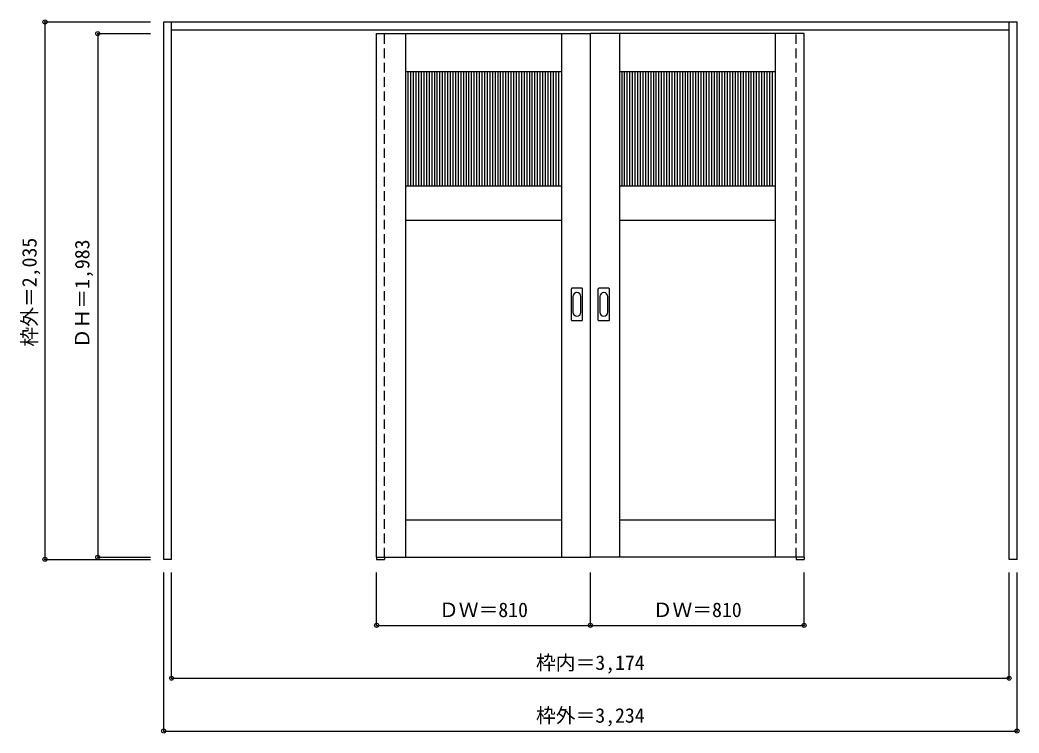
# Model space of a CAD drawing. Units: millimetres, scale not verified. Extents: x -2116 to 1670, y -1895 to 805.
import ezdxf
from ezdxf.enums import TextEntityAlignment as Align

# ---------------------------------------------------------------- set-up
doc = ezdxf.new("R2010")
doc.units = ezdxf.units.MM
doc.header["$LTSCALE"] = 30
doc.header["$PDMODE"] = 32
doc.header["$PDSIZE"] = 15
doc.linetypes.add('DASHED1', pattern=[1.8, 1.2, -0.6])
for name, color, linetype in [('0-0', 4, 'Continuous'), ('0-1_寸法', 7, 'Continuous'), ('0-A', 3, 'Continuous')]:
    doc.layers.add(name, color=color, linetype=linetype)
doc.styles.add('ＭＳ ゴシック', font='')
doc.styles.get('ＭＳ ゴシック').set_extended_font_data('MS Gothic')

msp = doc.modelspace()

# ---------------------------------------------------------------- linework, layer by layer
at = {"layer": '0-0', "color": 7}
for p, q in [((-654.11, 609.32), (-64.11, 609.32)), ((155.89, 609.32), (745.89, 609.32)), ((-654.11, 176.32), (-64.11, 176.32)), ((155.89, 176.32), (745.89, 176.32)), ((-654.11, 46.32), (-64.11, 46.32)), ((155.89, 46.32), (745.89, 46.32))]:
    msp.add_line(p, q, dxfattribs=at)
at = {"layer": '0-0'}
for p, q in [((-644.11, 176.32), (-644.11, 609.32)), ((-634.11, 176.32), (-634.11, 609.32)), ((-624.11, 176.32), (-624.11, 609.32)), ((-614.11, 176.32), (-614.11, 609.32)), ((-604.11, 176.32), (-604.11, 609.32)), ((-594.11, 176.32), (-594.11, 609.32)), ((-584.11, 176.32), (-584.11, 609.32)), ((-574.11, 176.32), (-574.11, 609.32)), ((-564.11, 176.32), (-564.11, 609.32)), ((-554.11, 176.32), (-554.11, 609.32)), ((-544.11, 176.32), (-544.11, 609.32)), ((-534.11, 176.32), (-534.11, 609.32)), ((-524.11, 176.32), (-524.11, 609.32)), ((-514.11, 176.32), (-514.11, 609.32)), ((-504.11, 176.32), (-504.11, 609.32)), ((-494.11, 176.32), (-494.11, 609.32)), ((-484.11, 176.32), (-484.11, 609.32)), ((-474.11, 176.32), (-474.11, 609.32)), ((-464.11, 176.32), (-464.11, 609.32)), ((-454.11, 176.32), (-454.11, 609.32)), ((-444.11, 176.32), (-444.11, 609.32)), ((-434.11, 176.32), (-434.11, 609.32)), ((-424.11, 176.32), (-424.11, 609.32)), ((-414.11, 176.32), (-414.11, 609.32)), ((-404.11, 176.32), (-404.11, 609.32)), ((-394.11, 176.32), (-394.11, 609.32)), ((-384.11, 176.32), (-384.11, 609.32)), ((-374.11, 176.32), (-374.11, 609.32)), ((-364.11, 176.32), (-364.11, 609.32)), ((-354.11, 176.32), (-354.11, 609.32)), ((-344.11, 176.32), (-344.11, 609.32)), ((-334.11, 176.32), (-334.11, 609.32)), ((-324.11, 176.32), (-324.11, 609.32)), ((-314.11, 176.32), (-314.11, 609.32)), ((-304.11, 176.32), (-304.11, 609.32)), ((-294.11, 176.32), (-294.11, 609.32)), ((-284.11, 176.32), (-284.11, 609.32)), ((-274.11, 176.32), (-274.11, 609.32)), ((-264.11, 176.32), (-264.11, 609.32)), ((-254.11, 176.32), (-254.11, 609.32)), ((-244.11, 176.32), (-244.11, 609.32)), ((-234.11, 176.32), (-234.11, 609.32)), ((-224.11, 176.32), (-224.11, 609.32)), ((-214.11, 176.32), (-214.11, 609.32)), ((-204.11, 176.32), (-204.11, 609.32)), ((-194.11, 176.32), (-194.11, 609.32)), ((-184.11, 176.32), (-184.11, 609.32)), ((-174.11, 176.32), (-174.11, 609.32)), ((-164.11, 176.32), (-164.11, 609.32)), ((-154.11, 176.32), (-154.11, 609.32)), ((-144.11, 176.32), (-144.11, 609.32)), ((-134.11, 176.32), (-134.11, 609.32)), ((-124.11, 176.32), (-124.11, 609.32)), ((-114.11, 176.32), (-114.11, 609.32)), ((-104.11, 176.32), (-104.11, 609.32)), ((-94.11, 176.32), (-94.11, 609.32)), ((-84.11, 176.32), (-84.11, 609.32)), ((-74.11, 176.32), (-74.11, 609.32)), ((165.89, 176.32), (165.89, 609.32)), ((175.89, 176.32), (175.89, 609.32)), ((185.89, 176.32), (185.89, 609.32)), ((195.89, 176.32), (195.89, 609.32)), ((205.89, 176.32), (205.89, 609.32)), ((215.89, 176.32), (215.89, 609.32)), ((225.89, 176.32), (225.89, 609.32)), ((235.89, 176.32), (235.89, 609.32)), ((245.89, 176.32), (245.89, 609.32)), ((255.89, 176.32), (255.89, 609.32)), ((265.89, 176.32), (265.89, 609.32)), ((275.89, 176.32), (275.89, 609.32)), ((285.89, 176.32), (285.89, 609.32)), ((295.89, 176.32), (295.89, 609.32)), ((305.89, 176.32), (305.89, 609.32)), ((315.89, 176.32), (315.89, 609.32)), ((325.89, 176.32), (325.89, 609.32)), ((335.89, 176.32), (335.89, 609.32)), ((345.89, 176.32), (345.89, 609.32)), ((355.89, 176.32), (355.89, 609.32)), ((365.89, 176.32), (365.89, 609.32)), ((375.89, 176.32), (375.89, 609.32)), ((385.89, 176.32), (385.89, 609.32)), ((395.89, 176.32), (395.89, 609.32)), ((405.89, 176.32), (405.89, 609.32)), ((415.89, 176.32), (415.89, 609.32)), ((425.89, 176.32), (425.89, 609.32)), ((435.89, 176.32), (435.89, 609.32)), ((445.89, 176.32), (445.89, 609.32)), ((455.89, 176.32), (455.89, 609.32)), ((465.89, 176.32), (465.89, 609.32)), ((475.89, 176.32), (475.89, 609.32)), ((485.89, 176.32), (485.89, 609.32)), ((495.89, 176.32), (495.89, 609.32)), ((505.89, 176.32), (505.89, 609.32)), ((515.89, 176.32), (515.89, 609.32)), ((525.89, 176.32), (525.89, 609.32)), ((535.89, 176.32), (535.89, 609.32)), ((545.89, 176.32), (545.89, 609.32)), ((555.89, 176.32), (555.89, 609.32)), ((565.89, 176.32), (565.89, 609.32)), ((575.89, 176.32), (575.89, 609.32)), ((585.89, 176.32), (585.89, 609.32)), ((595.89, 176.32), (595.89, 609.32)), ((605.89, 176.32), (605.89, 609.32)), ((615.89, 176.32), (615.89, 609.32)), ((625.89, 176.32), (625.89, 609.32)), ((635.89, 176.32), (635.89, 609.32)), ((645.89, 176.32), (645.89, 609.32)), ((655.89, 176.32), (655.89, 609.32)), ((665.89, 176.32), (665.89, 609.32)), ((675.89, 176.32), (675.89, 609.32)), ((685.89, 176.32), (685.89, 609.32)), ((695.89, 176.32), (695.89, 609.32)), ((705.89, 176.32), (705.89, 609.32)), ((715.89, 176.32), (715.89, 609.32)), ((725.89, 176.32), (725.89, 609.32)), ((735.89, 176.32), (735.89, 609.32))]:
    msp.add_line(p, q, dxfattribs=at)
at = {"layer": '0-1_寸法', "color": 4}
for p, q in [((-2021.11, 797.32), (-2021.11, -1237.68)), ((-2021.11, 797.32), (-1621.11, 797.32)), ((-1821.11, 753.32), (-1621.11, 753.32)), ((-1821.11, 753.32), (-1821.11, -1229.68)), ((-2021.11, -1237.68), (-1621.11, -1237.68)), ((-1821.11, -1229.68), (-1621.11, -1229.68)), ((-1571.11, -1887.68), (-1571.11, -1287.68)), ((-1541.11, -1687.68), (-1541.11, -1287.68)), ((-764.11, -1487.68), (-764.11, -1287.68)), ((45.89, -1487.68), (45.89, -1287.68)), ((855.89, -1487.68), (855.89, -1287.68)), ((1632.89, -1687.68), (1632.89, -1287.68)), ((1662.89, -1887.68), (1662.89, -1287.68)), ((-764.11, -1487.68), (855.89, -1487.68)), ((-1541.11, -1687.68), (1632.89, -1687.68)), ((-1571.11, -1887.68), (1662.89, -1887.68))]:
    msp.add_line(p, q, dxfattribs=at)
at = {"layer": '0-1_寸法'}
for p in [(-2021.11, 797.32), (-1821.11, 753.32), (-2021.11, -1237.68), (-1821.11, -1229.68), (-764.11, -1487.68), (45.89, -1487.68), (855.89, -1487.68), (-1541.11, -1687.68), (1632.89, -1687.68), (-1571.11, -1887.68), (1662.89, -1887.68)]:
    msp.add_point(p, dxfattribs=at)
at = {"layer": '0-A'}
for p, q in [((-1571.11, -1237.68), (-1571.11, 797.32)), ((-1571.11, 797.32), (1662.89, 797.32)), ((-1541.11, -1237.68), (-1541.11, 797.32)), ((1632.89, -1237.68), (1632.89, 797.32)), ((1662.89, -1237.68), (1662.89, 797.32)), ((-1541.11, 767.32), (1632.89, 767.32)), ((-764.11, 753.32), (45.89, 753.32)), ((-764.11, -1229.68), (-764.11, 753.32)), ((-654.11, 753.32), (-654.11, -1229.68)), ((-64.11, 753.32), (-64.11, -1229.68)), ((855.89, 753.32), (45.89, 753.32)), ((45.89, -1229.68), (45.89, 753.32)), ((155.89, 753.32), (155.89, -1229.68)), ((745.89, 753.32), (745.89, -1229.68)), ((855.89, -1229.68), (855.89, 753.32)), ((-26.11, -331.68), (-26.11, -212.68)), ((14.39, -211.18), (-24.61, -211.18)), ((15.89, -331.68), (15.89, -212.68)), ((75.89, -331.68), (75.89, -212.68)), ((116.39, -211.18), (77.39, -211.18)), ((117.89, -331.68), (117.89, -212.68)), ((-24.61, -333.18), (14.39, -333.18)), ((77.39, -333.18), (116.39, -333.18)), ((-64.11, -1088.68), (-654.11, -1088.68)), ((745.89, -1088.68), (155.89, -1088.68)), ((-1541.11, -1237.68), (-1571.11, -1237.68)), ((-764.11, -1229.68), (45.89, -1229.68)), ((-764.11, -1229.68), (-764.11, -1237.68)), ((-764.11, -1237.68), (-734.11, -1237.68)), ((-734.11, -1229.68), (-734.11, -1237.68)), ((855.89, -1229.68), (45.89, -1229.68)), ((825.89, -1229.68), (825.89, -1237.68)), ((825.89, -1237.68), (855.89, -1237.68)), ((855.89, -1229.68), (855.89, -1237.68)), ((1662.89, -1237.68), (1632.89, -1237.68))]:
    msp.add_line(p, q, dxfattribs=at)
at = {"layer": '0-A', "color": 4, "linetype": 'DASHED1'}
for p, q in [((-764.11, -1229.68), (-764.11, 767.32)), ((-734.11, -1229.68), (-734.11, 767.32)), ((825.89, -1229.68), (825.89, 767.32)), ((855.89, -1229.68), (855.89, 767.32)), ((-734.11, -1229.68), (-734.11, 753.32)), ((825.89, -1229.68), (825.89, 753.32))]:
    msp.add_line(p, q, dxfattribs=at)
at = {"layer": '0-A', "color": 7}
for p, q in [((-20.11, -242.58), (-20.11, -301.78)), ((9.89, -301.78), (9.89, -242.58)), ((81.89, -242.58), (81.89, -301.78)), ((111.89, -301.78), (111.89, -242.58))]:
    msp.add_line(p, q, dxfattribs=at)
at = {"layer": '0-A'}
for centre, start, end in [((-24.61, -212.68), 90, 180), ((14.39, -212.68), 0, 90), ((77.39, -212.68), 90, 180), ((116.39, -212.68), 0, 90), ((-24.61, -331.68), 180, 270), ((14.39, -331.68), 270, 0), ((77.39, -331.68), 180, 270), ((116.39, -331.68), 270, 0)]:
    msp.add_arc(centre, 1.5, start, end, dxfattribs=at)
at = {"layer": '0-A', "color": 7}
for centre, start, end in [((-5.11, -242.58), 0, 180), ((96.89, -242.58), 0, 180), ((-5.11, -301.78), 180, 0), ((96.89, -301.78), 180, 0)]:
    msp.add_arc(centre, 15, start, end, dxfattribs=at)

# ---------------------------------------------------------------- texts
at = {"layer": '0-1_寸法', "style": 'ＭＳ ゴシック'}
for s, p in [('枠外＝2,035', (-2036.11, -431.93)), ('ＤＨ＝1,983', (-1836.11, -438.43))]:
    msp.add_text(s, height=54.99, rotation=90, dxfattribs=at).set_placement(p, align=Align.BOTTOM_LEFT)
for s, p in [('ＤＷ＝810', (-527.86, -1472.68)), ('ＤＷ＝810', (282.14, -1472.68)), ('枠内＝3,174', (-160.36, -1672.68)), ('枠外＝3,234', (-160.36, -1872.68))]:
    msp.add_text(s, height=54.99, dxfattribs=at).set_placement(p, align=Align.BOTTOM_LEFT)

doc.saveas('drawing.dxf')
